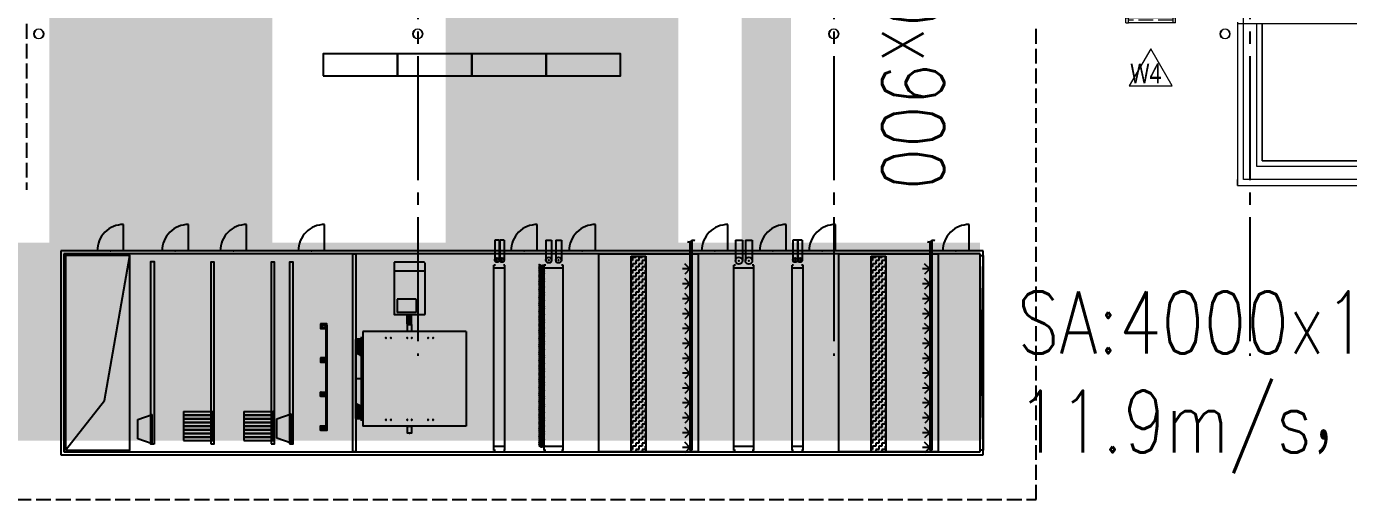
# Model space of a CAD drawing. Extents: x -960 to 27370, y -3283 to 11880.
# Drawn here: x 15170 to 17839, y -1010 to -55 of the extents above; entities that cross this region are included whole.
import ezdxf
from ezdxf.enums import TextEntityAlignment as Align

# ---------------------------------------------------------------- set-up
doc = ezdxf.new("R2010")
doc.units = 0
doc.header["$LTSCALE"] = 100
for name, pattern in [('188K-SM-03-F10-MECH-EQ-Y2257103$0$CENTER', [2, 1.25, -0.25, 0.25, -0.25]), ('188K-SM-03-F10-MECH-EQ-Y2257103$0$Hidden H04', [23, 15, -8]), ('X-S-FAB-L10$0$COL-CEN-LIN', [3.25, 2.5, -0.25, 0.25, -0.25]), ('X-S-FAB-L10$0$HIDDEN', [0.4, 0.3, -0.1])]:
    doc.linetypes.add(name, pattern=pattern)
for name, color, linetype in [('0-xref', 8, 'Continuous'), ('188K-SM-03-F10-MECH-EQ-Y2257103$0$ARW', 151, 'Continuous'), ('188K-SM-03-F10-MECH-EQ-Y2257103$0$FLC', 40, 'Continuous'), ('188K-SM-03-F10-MECH-EQ-Y2257103$0$HEPA', 6, 'Continuous'), ('188K-SM-03-F10-MECH-EQ-Y2257103$0$MOTOR', 7, 'Continuous'), ('188K-SM-03-F10-MECH-EQ-Y2257103$0$擋水簾', 151, 'Continuous'), ('188K-SM-03-F10-MECH-EQ-Y2257103$0$桶濾', 125, 'Continuous'), ('188K-SM-07-F15-HVAC-MA DUCT-Y2257103$0$0-MAU-SA', 5, 'Continuous'), ('188K-SM-07-F15-HVAC-MA DUCT-Y2257103$0$01-電力-CSA', 1, 'Continuous'), ('X-S-FAB-L10$0$0-DIM-TXT', 8, 'Continuous'), ('X-S-FAB-L10$0$A-OBJE-MEP', 8, 'Continuous'), ('X-S-FAB-L10$0$A-WALL-EX', 8, 'Continuous'), ('X-S-FAB-L10$0$A-WALL-IN', 8, 'Continuous'), ('X-S-FAB-L10$0$BLOCK', 8, 'Continuous'), ('X-S-FAB-L10$0$CCL', 8, 'X-S-FAB-L10$0$COL-CEN-LIN'), ('X-S-FAB-L10$0$HID', 8, 'X-S-FAB-L10$0$HIDDEN'), ('X-S-FAB-L10$0$S-SLAB-SHOW', 8, 'Continuous'), ('X-S-FAB-L10$0$W label', 8, 'Continuous'), ('X-S-FAB-L10$0$Window', 8, 'Continuous')]:
    doc.layers.add(name, color=color, linetype=linetype)
doc.styles.add('188K-SM-07-F15-HVAC-MA DUCT-Y2257103$0$00-AEX$0$HKEC', font='romans.shx', dxfattribs={"bigfont": 'china.shx'})
doc.styles.add('X-S-FAB-L10$0$CHINA', font='simplex.shx', dxfattribs={"width": 0.75, "bigfont": 'chineset.shx'})
doc.styles.add('X-S-FAB-L10$0$Standard', font='', dxfattribs={"width": 0.8})
doc.styles.add('X-S-FAB-L10$0$TG_NOTE_TEXT', font='simplex.shx', dxfattribs={"width": 0.75, "bigfont": 'chineset.shx'})
doc.styles.get('X-S-FAB-L10$0$Standard').set_extended_font_data('Microsoft JhengHei')

# ---------------------------------------------------------------- blocks, each defined once
blk = doc.blocks.new('X-S-FAB-L10$0$FAB2-L05')
at = {"layer": 'X-S-FAB-L10$0$CCL'}
for p, q in [((-10200, 11005), (-10200, 0)), ((-9360, 11005), (-9360, 0)), ((-8520, 11005), (-8520, 0))]:
    blk.add_line(p, q, dxfattribs=at)
blk = doc.blocks.new('X-S-FAB-L10$0$水標記 24[41]_1', base_point=(17440, -50))
at = {"layer": 'X-S-FAB-L10$0$W label', "color": 1, "lineweight": 0, "flags": 128}
blk.add_lwpolyline([(17396.7, -175), (17483.3, -175), (17440, -100)], close=True, dxfattribs=at)
at = {"layer": 'X-S-FAB-L10$0$W label', "color": 6, "lineweight": 0, "insert": (17398.8, -170), "char_height": 40, "attachment_point": 7, "style": 'X-S-FAB-L10$0$Standard'}
blk.add_mtext('\\A1;{\\pql;\\pt0;\\fMicrosoft JhengHei|b0|i0|c136|p34;W4\\fMicrosoft JhengHei|b0|i0|c136|p34;\\fMicrosoft JhengHei|b0|i0|c136|p34;\\fMicrosoft JhengHei|b0|i0|c136|p34;}', dxfattribs=at)
blk = doc.blocks.new('X-S-FAB-L10$0$通用_百葉窗[10]_1')
at = {"layer": 'X-S-FAB-L10$0$Window', "color": 1, "lineweight": 0}
for p, q in [((17390, -47.5), (17390, -37.5)), ((17390, -37.5), (17395, -37.5)), ((17390, -47.5), (17395, -47.5)), ((17485, -37.5), (17395, -37.5)), ((17395, -47.5), (17395, -37.5)), ((17485, -47.5), (17395, -47.5)), ((17485, -47.5), (17485, -37.5)), ((17490, -37.5), (17485, -37.5)), ((17490, -47.5), (17485, -47.5)), ((17490, -47.5), (17490, -37.5))]:
    blk.add_line(p, q, dxfattribs=at)
at = {"layer": 'X-S-FAB-L10$0$Window', "color": 1, "linetype": 'X-S-FAB-L10$0$HIDDEN', "lineweight": 0}
blk.add_line((17485, -42.5), (17395, -42.5), dxfattribs=at)
at = {"layer": 'X-S-FAB-L10$0$W label', "color": 1, "lineweight": 0}
blk.add_blockref('X-S-FAB-L10$0$水標記 24[41]_1', (17440, -50), dxfattribs=at)
blk = doc.blocks.new('X-S-FAB-L10')
at = {"layer": 'X-S-FAB-L10$0$A-OBJE-MEP', "lineweight": 0, "flags": 128}
for points in [[(15204.5, -70, 1), (15185.5, -70, 1)], [(15969.5, -70, 1), (15950.5, -70, 1)], [(16809.5, -70, 1), (16790.5, -70, 1)], [(17599.5, -70, 1), (17580.5, -70, 1)]]:
    blk.add_lwpolyline(points, format="xyb", close=True, dxfattribs=at)
at = {"layer": 'X-S-FAB-L10$0$A-OBJE-MEP', "lineweight": 0}
for centre in [(15195, -70), (15960, -70), (16800, -70), (17590, -70)]:
    blk.add_circle(centre, 10, dxfattribs=at)
at = {"layer": 'X-S-FAB-L10$0$A-WALL-EX', "lineweight": 0, "flags": 128}
for points in [[(17615, -46.5), (17615, -364)], [(17627, -364), (17627, -35)], [(17615, -376), (17615, -364)], [(18493, -364), (17627, -364)], [(17615, -376), (18505, -376)]]:
    blk.add_lwpolyline(points, dxfattribs=at)
at = {"layer": 'X-S-FAB-L10$0$A-WALL-IN', "lineweight": 0, "flags": 128}
for points in [[(17653.7, -50), (17653.7, -337.25)], [(17665, -325.95), (17665, -50)], [(17653.7, -337.25), (17665, -337.25)], [(18454.95, -325.95), (17665, -325.95)], [(17665, -337.25), (18454.95, -337.25)]]:
    blk.add_lwpolyline(points, dxfattribs=at)
at = {"layer": 'X-S-FAB-L10$0$HID'}
for p, q in [((15170, -50), (15170, -385)), ((17209, -1010), (17209, -50)), ((2509.405, -1010), (17209, -1010))]:
    blk.add_line(p, q, dxfattribs=at)
at = {"layer": 'X-S-FAB-L10$0$S-SLAB-SHOW', "lineweight": 0, "flags": 128}
for points in [[(17615, -376), (18505, -376), (18505, -326), (17914, -326), (17914, -198), (17904, -198), (17904, -178), (17940, -178), (17940, -50), (17615, -50)], [(17665, -50), (17665, -326), (17914, -326), (17914, -198), (17904, -198), (17904, -178), (17940, -178), (17940, -50)]]:
    blk.add_lwpolyline(points, close=True, dxfattribs=at)
at = {"layer": 'X-S-FAB-L10$0$BLOCK'}
blk.add_blockref('X-S-FAB-L10$0$FAB2-L05', (26160, -720), dxfattribs=at)
at = {"layer": 'X-S-FAB-L10$0$Window', "lineweight": 0}
blk.add_blockref('X-S-FAB-L10$0$通用_百葉窗[10]_1', (0, 0), dxfattribs=at)
at = {"style": 'X-S-FAB-L10$0$TG_NOTE_TEXT', "width": 0.5, "flags": 1}
for p in [(7463.301, 9020), (18268.251, 8649), (11197.77, 4800.167), (16485.801, 4800.167), (25420.27, 2635), (13360, 320.001, 0), (7463.301, -33.333)]:
    blk.add_attdef('WH', text='', height=20, dxfattribs=at).set_placement(p, align=Align.BOTTOM_LEFT)
at = {"width": 0.5}
for style, p in [('X-S-FAB-L10$0$TG_NOTE_TEXT', (7585, 9020)), ('X-S-FAB-L10$0$TG_NOTE_TEXT', (18389.95, 8649)), ('X-S-FAB-L10$0$TG_NOTE_TEXT', (11117.5, 4813.5)), ('X-S-FAB-L10$0$TG_NOTE_TEXT', (16607.5, 4813.5)), ('X-S-FAB-L10$0$TG_NOTE_TEXT', (25350, 2635)), ('X-S-FAB-L10$0$Standard', (13129.375, 325.001, 0)), ('X-S-FAB-L10$0$TG_NOTE_TEXT', (7585, -20))]:
    blk.add_attdef('DESC', text='', height=10, dxfattribs=dict(at, style=style)).set_placement(p, align=Align.BOTTOM_LEFT)
for tag, style, p in [('TYPE', 'X-S-FAB-L10$0$TG_NOTE_TEXT', (7619.286, 9020)), ('NO', 'X-S-FAB-L10$0$TG_NOTE_TEXT', (7650.095, 9020)), ('TYPE', 'X-S-FAB-L10$0$TG_NOTE_TEXT', (18424.236, 8649)), ('NO', 'X-S-FAB-L10$0$TG_NOTE_TEXT', (18455.045, 8649)), ('NO', 'X-S-FAB-L10$0$TG_NOTE_TEXT', (11088.595, 4813.5)), ('TYPE', 'X-S-FAB-L10$0$TG_NOTE_TEXT', (11151.786, 4813.5)), ('TYPE', 'X-S-FAB-L10$0$TG_NOTE_TEXT', (16641.786, 4813.5)), ('NO', 'X-S-FAB-L10$0$TG_NOTE_TEXT', (16672.595, 4813.5)), ('NO', 'X-S-FAB-L10$0$TG_NOTE_TEXT', (25313, 2635)), ('TYPE', 'X-S-FAB-L10$0$TG_NOTE_TEXT', (25350, 2635)), ('NO', 'X-S-FAB-L10$0$Standard', (13100, 320.001, 0)), ('TYPE', 'X-S-FAB-L10$0$Standard', (13129.375, 320.001, 0)), ('TYPE', 'X-S-FAB-L10$0$TG_NOTE_TEXT', (7619.286, -20)), ('NO', 'X-S-FAB-L10$0$TG_NOTE_TEXT', (7650.095, -20))]:
    blk.add_attdef(tag, text='', height=10, dxfattribs=dict(at, style=style)).set_placement(p, align=Align.BOTTOM_RIGHT)
for rotation, style, p in [(180, 'X-S-FAB-L10$0$Standard', (317.625, 7480)), (180, 'X-S-FAB-L10$0$Standard', (1217.625, 7480)), (90, 'X-S-FAB-L10$0$TG_NOTE_TEXT', (24310, 3647.5)), (270, 'X-S-FAB-L10$0$TG_NOTE_TEXT', (17080, 1605))]:
    blk.add_attdef('DESC', text='', height=10, rotation=rotation, dxfattribs=dict(at, style=style)).set_placement(p, align=Align.BOTTOM_LEFT)
for tag, rotation, style, p in [('TYPE', 180, 'X-S-FAB-L10$0$Standard', (317.625, 7480)), ('NO', 180, 'X-S-FAB-L10$0$Standard', (347, 7480)), ('TYPE', 180, 'X-S-FAB-L10$0$Standard', (1217.625, 7480)), ('NO', 180, 'X-S-FAB-L10$0$Standard', (1247, 7480)), ('TYPE', 90, 'X-S-FAB-L10$0$TG_NOTE_TEXT', (24310, 3647.5)), ('NO', 90, 'X-S-FAB-L10$0$TG_NOTE_TEXT', (24310, 3610.5)), ('TYPE', 270, 'X-S-FAB-L10$0$TG_NOTE_TEXT', (17080, 1605)), ('NO', 270, 'X-S-FAB-L10$0$TG_NOTE_TEXT', (17080, 1573))]:
    blk.add_attdef(tag, text='', height=10, rotation=rotation, dxfattribs=dict(at, style=style)).set_placement(p, align=Align.BOTTOM_RIGHT)
at = {"style": 'X-S-FAB-L10$0$TG_NOTE_TEXT', "width": 0.5, "flags": 1}
for rotation, p in [(180, (43, 7480)), (180, (943, 7480)), (90, (24310, 3717.77)), (270, (17080, 1711.699))]:
    blk.add_attdef('WH', text='', height=20, rotation=rotation, dxfattribs=at).set_placement(p, align=Align.BOTTOM_LEFT)
at = {"layer": 'X-S-FAB-L10$0$0-DIM-TXT', "style": 'X-S-FAB-L10$0$CHINA', "width": 0.75}
for p in [(667.414, 7855.1, -2689.4), (22627.353, 6728.814), (25644.722, 6728.814), (24778.787, 5569.051), (1118.252, 4980), (417.801, 4594.623), (23874.84, 4355), (22927.43, 4330.122), (23749.869, 3901.367), (417.801, 3765.236), (1118.252, 3730), (417.801, 3115.79), (536.882, 2227.832), (16908.994, 1782.652), (888.445, 880.466), (16977.43, 750), (18878.841, 750), (25641.221, 553.233), (21364.03, 526.894)]:
    blk.add_attdef('HIG', text='', height=80, dxfattribs=at).set_placement(p, align=Align.MIDDLE_LEFT)
blk = doc.blocks.new('188K-SM-03-F10-MECH-EQ-Y2257103$0$A$C133B1A89')
at = {"color": 1}
for p, q in [((0, 3970), (0, 230)), ((0, 3970), (30, 3970)), ((220, 3880), (0, 3880)), ((190, 3970), (220, 3970)), ((220, 3970), (220, 230)), ((220, 280), (0, 280)), ((0, 230), (30, 230)), ((15, -275), (15, 127)), ((105, -275), (105, 127)), ((115, -275), (115, 127)), ((190, 230), (220, 230)), ((205, -275), (205, 127)), ((15, -275), (105, -275)), ((115, -275), (205, -275))]:
    blk.add_line(p, q, dxfattribs=at)
for centre in [(60, 127), (160, 127)]:
    blk.add_circle(centre, 44.5, dxfattribs=at)
for p in [(60, 127), (160, 127)]:
    blk.add_point(p, dxfattribs=at)
blk = doc.blocks.new('188K-SM-03-F10-MECH-EQ-Y2257103$0$A$C46594869')
at = {"color": 4}
for p, q in [((-50, 3970), (-50, 230)), ((-50, 3970), (-20, 3970)), ((350, 3880), (-50, 3880)), ((320, 3970), (350, 3970)), ((350, 3970), (350, 230)), ((350, 280), (-50, 280)), ((-50, 230), (-20, 230)), ((-20, -275), (-20, 140)), ((120, -275), (120, 140)), ((180, -275), (180, 140)), ((320, 230), (350, 230)), ((320, -275), (320, 140)), ((120, -275), (-20, -275)), ((320, -275), (180, -275))]:
    blk.add_line(p, q, dxfattribs=at)
for centre in [(50, 140), (250, 140)]:
    blk.add_circle(centre, 69.9, dxfattribs=at)
for p in [(50, 140), (250, 140)]:
    blk.add_point(p, dxfattribs=at)
blk = doc.blocks.new('188K-SM-03-F10-MECH-EQ-Y2257103$0$eli')
at = {"layer": '188K-SM-03-F10-MECH-EQ-Y2257103$0$擋水簾'}
for p, q in [((-48, 17), (-47, 16)), ((-46, 17), (-46, 17)), ((-42, 18), (-41, 21)), ((-40, 21), (-38, 21)), ((-40, 18), (-39, 20)), ((-39, 20), (-38, 20)), ((-5, 2), (-12, 7)), ((-4, 3), (-9, 6)), ((20, 24), (9, 13)), ((21, 23), (10, 11))]:
    blk.add_line(p, q, dxfattribs=at)
for centre, radius, start, end in [((-60, 16), 0.892, 56.5251, 332.9034), ((-46, 16), 0.841, 225, 45), ((-40, 20), 1.19, 90, 155), ((-39, 20), 0.595, 90, 155), ((-38, 21), 0.595, 270, 90), ((0, 8), 8.33, 233.7229, 329.3372), ((0, 8), 7.14, 233.7229, 329.3372), ((7, 4), 0.595, 329.3372, 149.3372), ((40, 31), 0.892, 241.4202, 146.5072)]:
    blk.add_arc(centre, radius, start, end, dxfattribs=at)
for centre, major_axis, ratio, start_param, end_param in [((-45, -34), (54.7, 1), 0.945652, 1.612744, 1.817259), ((-45, -34), (54.7, 1), 0.945652, 0.892621, 1.570796), ((-2, 15), (13.6, 1.8), 0.565217, 3.706747, 4.814407), ((-3, 15), (14.6, 2.6), 0.6, 4.193923, 5.58693), ((-3, 15), (13.5, 2.4), 0.565217, -1.468778, -0.576163), ((30, 18), (13.2, 9.6), 0.581818, 0.469896, 1.87896)]:
    blk.add_ellipse(centre, major_axis=major_axis, ratio=ratio, start_param=start_param, end_param=end_param, dxfattribs=at)
for points, knots in [([(-42, 18), (-45, 19), (-48, 19), (-54, 18), (-57, 17), (-60, 17)], [4.6316548, 4.6316548, 4.6316548, 4.6316548, 4.809552, 4.809552, 4.958975, 4.958975, 4.958975, 4.958975]), ([(-13, 9), (-14, 10), (-16, 11), (-20, 13), (-24, 15), (-32, 17), (-36, 18), (-40, 18), (-40, 18), (-40, 18)], [4.0840634, 4.0840634, 4.0840634, 4.0840634, 4.1613431, 4.1613431, 4.3774127, 4.3774127, 4.5934823, 4.5934823, 4.6006647, 4.6006647, 4.6006647, 4.6006647]), ([(39, 31), (39, 31), (38, 32), (36, 32), (34, 31), (30, 30), (28, 29), (25, 27), (23, 26), (21, 24), (20, 24), (20, 23)], [6.799371, 6.799371, 6.799371, 6.799371, 6.892242, 6.892242, 7.324796, 7.324796, 7.671916, 7.671916, 8.019037, 8.019037, 8.162145, 8.162145, 8.162145, 8.162145])]:
    blk.add_open_spline(points, degree=3, knots=knots, dxfattribs=at)
blk = doc.blocks.new('188K-SM-03-F10-MECH-EQ-Y2257103$0$A$C1EE42846')
at = {"color": 4}
for p, q in [((0, 3970), (0, 230)), ((0, 3970), (30, 3970)), ((380, 3880), (0, 3880)), ((350, 3970), (380, 3970)), ((380, 3970), (380, 230)), ((380, 280), (0, 280)), ((0, 230), (30, 230)), ((33, -275), (33, 127)), ((147, -275), (147, 127)), ((233, -275), (233, 127)), ((347, -275), (347, 129)), ((350, 230), (380, 230)), ((147, -275), (33, -275)), ((347, -275), (233, -275))]:
    blk.add_line(p, q, dxfattribs=at)
for centre in [(90, 127), (290, 127)]:
    blk.add_circle(centre, 57.1, dxfattribs=at)
for p in [(90, 127), (290, 127)]:
    blk.add_point(p, dxfattribs=at)
at = {"xscale": -0.9824656600831077, "yscale": 0.9824656600831077, "zscale": 0.9824656600831077, "rotation": 180}
for p in [(442, 3790), (442, 3767), (442, 3744), (442, 3905), (442, 3882), (442, 3859), (442, 3836), (442, 3813), (442, 3721), (442, 3698), (442, 3675), (442, 3652), (442, 3629), (442, 3606), (442, 3583), (442, 3560), (442, 3537), (442, 3514), (442, 3491), (442, 3468), (442, 3445), (442, 3422), (442, 3399), (442, 3376), (442, 3353), (442, 3330), (442, 3307), (442, 3284), (442, 3261), (442, 3238), (442, 3215), (442, 3192), (442, 3169), (442, 3146), (442, 3123), (442, 3100), (442, 3077), (442, 3054), (442, 3031), (442, 3008), (442, 2985), (442, 2962), (442, 2939), (442, 2916), (442, 2893), (442, 2870), (442, 2847), (442, 2824), (442, 2801), (442, 2778), (442, 2755), (442, 2732), (442, 2709), (442, 2686), (442, 2663), (442, 2640), (442, 2617), (442, 2594), (442, 2571), (442, 2548), (442, 2525), (442, 2502), (442, 2479), (442, 2456), (442, 2433), (442, 2410), (442, 2387), (442, 2364), (442, 2341), (442, 2318), (442, 2295), (442, 2272), (442, 2249), (442, 2226), (442, 2203), (442, 2180), (442, 2157), (442, 2134), (442, 2111), (442, 2088), (442, 2065), (442, 2042), (442, 2019), (442, 1996), (442, 1973), (442, 1950), (442, 1927), (442, 1904), (442, 1881), (442, 1858), (442, 1835), (442, 1812), (442, 1789), (442, 1766), (442, 1743), (442, 1720), (442, 1697), (442, 1674), (442, 1651), (442, 1628), (442, 1605), (442, 1582), (442, 1559), (442, 1536), (442, 1513), (442, 1490), (442, 1467), (442, 1444), (442, 1421), (442, 1398), (442, 1375), (442, 1352), (442, 1329), (442, 1306), (442, 1283), (442, 1260), (442, 1237), (442, 1214), (442, 1191), (442, 1168), (442, 1145), (442, 1122), (442, 1099), (442, 1076), (442, 1053), (442, 1030), (442, 1007), (442, 984), (442, 961), (442, 938), (442, 915), (442, 892), (442, 869), (442, 846), (442, 823), (442, 800), (442, 777), (442, 754), (442, 731), (442, 708), (442, 685), (442, 662), (442, 639), (442, 616), (442, 593), (442, 570), (442, 547), (442, 524), (442, 501), (442, 478), (442, 455), (442, 432), (442, 409), (442, 386), (442, 363), (442, 340), (442, 317), (442, 294), (442, 271), (442, 248)]:
    blk.add_blockref('188K-SM-03-F10-MECH-EQ-Y2257103$0$eli', p, dxfattribs=at)
blk = doc.blocks.new('188K-SM-03-F10-MECH-EQ-Y2257103$0$A$C20831D72')
at = {"color": 1}
for p, q in [((0, 3970), (0, 230)), ((0, 3970), (30, 3970)), ((220, 3880), (0, 3880)), ((190, 3970), (220, 3970)), ((220, 3970), (220, 230)), ((220, 280), (0, 280)), ((0, 230), (30, 230)), ((15, -275), (15, 127)), ((105, -275), (105, 127)), ((115, -275), (115, 127)), ((190, 230), (220, 230)), ((205, -275), (205, 127)), ((15, -275), (105, -275)), ((115, -275), (205, -275))]:
    blk.add_line(p, q, dxfattribs=at)
for centre in [(60, 127), (160, 127)]:
    blk.add_circle(centre, 44.5, dxfattribs=at)
for p in [(60, 127), (160, 127)]:
    blk.add_point(p, dxfattribs=at)
blk = doc.blocks.new('188K-SM-03-F10-MECH-EQ-Y2257103$0$%%C7 孔徑')
at = {"color": 4}
blk.add_circle((0, 0), 3.5, dxfattribs=at)
blk.add_point((0, 0))
blk = doc.blocks.new('188K-SM-03-F10-MECH-EQ-Y2257103$0$A$C6e2866f5')
blk.add_lwpolyline([(45, -105), (-45, -105), (-45, 25), (45, 25)], close=True)
at = {"linetype": '188K-SM-03-F10-MECH-EQ-Y2257103$0$Hidden H04', "lineweight": -3}
for points in [[(-20, 0), (20, 0), (20, -80), (-20, -80)], [(-18, -2), (18, -2), (18, -78), (-18, -78)]]:
    blk.add_lwpolyline(points, close=True, dxfattribs=at)
for p in [(-37, 17), (0, 17), (37, 17), (-37, -40), (36.75, -40)]:
    blk.add_blockref('188K-SM-03-F10-MECH-EQ-Y2257103$0$%%C7 孔徑', p)
at = {"xscale": -1, "rotation": 180}
for p in [(-37, -97), (0, -97), (37, -97)]:
    blk.add_blockref('188K-SM-03-F10-MECH-EQ-Y2257103$0$%%C7 孔徑', p, dxfattribs=at)
blk = doc.blocks.new('188K-SM-03-F10-MECH-EQ-Y2257103$0$A$C3A4033FF')
blk.add_blockref('188K-SM-03-F10-MECH-EQ-Y2257103$0$A$C6e2866f5', (-20, 0))
blk = doc.blocks.new('188K-SM-03-F10-MECH-EQ-Y2257103$0$FLC-1250-W')
at = {"layer": '188K-SM-03-F10-MECH-EQ-Y2257103$0$FLC'}
for p, q in [((0, 796), (0, -796)), ((130, 796), (130, -796))]:
    blk.add_line(p, q, dxfattribs=at)
at = {"layer": '188K-SM-03-F10-MECH-EQ-Y2257103$0$FLC', "color": 1}
for p, q in [((20, 546), (20, 796)), ((40, 534), (40, 796)), ((60, 523), (60, 796)), ((80, 511), (80, 796)), ((100, 500), (100, 796)), ((120, 488), (120, 796)), ((20, -796), (20, -450)), ((40, -796), (40, -462)), ((60, -796), (60, -473)), ((80, -796), (80, -485)), ((100, -796), (100, -496)), ((120, -796), (120, -508))]:
    blk.add_line(p, q, dxfattribs=at)
at = {"layer": '188K-SM-03-F10-MECH-EQ-Y2257103$0$FLC', "color": 1, "linetype": '188K-SM-03-F10-MECH-EQ-Y2257103$0$CENTER', "ltscale": 5}
blk.add_line((-25, 0), (152, 0), dxfattribs=at)
at = {"layer": '188K-SM-03-F10-MECH-EQ-Y2257103$0$FLC'}
for centre, start, end in [((5, 796), 0, 180), ((15, 796), 0, 180), ((25, 796), 0, 180), ((35, 796), 0, 180), ((45, 796), 0, 180), ((55, 796), 0, 180), ((65, 796), 0, 180), ((75, 796), 0, 180), ((85, 796), 0, 180), ((95, 796), 0, 180), ((105, 796), 0, 180), ((115, 796), 0, 180), ((125, 796), 0, 180), ((125, 796), 0, 180), ((125, 796), 0, 180), ((125, 796), 0, 180), ((125, 796), 0, 180), ((125, 796), 0, 180), ((125, 796), 0, 180), ((125, 796), 0, 180), ((125, 796), 0, 180), ((125, 796), 0, 180), ((125, 796), 0, 180), ((125, 796), 0, 180), ((5, -796), 180, 0), ((15, -796), 180, 0), ((25, -796), 180, 0), ((35, -796), 180, 0), ((45, -796), 180, 0), ((55, -796), 180, 0), ((65, -796), 180, 0), ((75, -796), 180, 0), ((85, -796), 180, 0), ((95, -796), 180, 0), ((105, -796), 180, 0), ((115, -796), 180, 0), ((125, -796), 180, 0), ((125, -796), 180, 0), ((125, -796), 180, 0), ((125, -796), 180, 0), ((125, -796), 180, 0), ((125, -796), 180, 0), ((125, -796), 180, 0), ((125, -796), 180, 0), ((125, -796), 180, 0), ((125, -796), 180, 0), ((125, -796), 180, 0), ((125, -796), 180, 0)]:
    blk.add_arc(centre, 5, start, end, dxfattribs=at)
blk = doc.blocks.new('188K-SM-03-F10-MECH-EQ-Y2257103$0$%%C14 孔位')
at = {"color": 1}
blk.add_circle((0, 0), 7, dxfattribs=at)
blk.add_point((0, 0))
blk = doc.blocks.new('188K-SM-03-F10-MECH-EQ-Y2257103$0$A$C7940598F')
for p, q in [((0, 0), (0, 2085)), ((0, 2085), (1915, 2085)), ((1804, 2115), (111, 2115)), ((164, 2115), (164, 2085)), ((1751, 2115), (1751, 2085)), ((1915, 0), (1915, 2085)), ((0, 0), (1915, 0))]:
    blk.add_line(p, q)
for points in [[(-140, 1107.5), (0, 1107.5), (0, 1182.5), (-140, 1182.5)], [(1915, 1107.5), (2055, 1107.5), (2055, 1182.5), (1915, 1182.5)]]:
    blk.add_lwpolyline(points, close=True)
for p in [(-140, 1145), (2055, 1145)]:
    blk.add_point(p)
for p in [(131, 1620), (1784, 1620), (131, 1520), (1784, 1520), (131, 1190), (131, 1100), (1784, 1190), (1784, 1100), (131, 770), (131, 670), (1784, 770), (1784, 670)]:
    blk.add_blockref('188K-SM-03-F10-MECH-EQ-Y2257103$0$%%C14 孔位', p)
blk = doc.blocks.new('188K-SM-03-F10-MECH-EQ-Y2257103$0$HPF-610-292側視圖')
at = {"layer": '188K-SM-03-F10-MECH-EQ-Y2257103$0$HEPA'}
for p, q in [((0, 598), (292, 498)), ((0, 598), (0, 6)), ((0, 598), (25, 598)), ((25, 598), (25, 6)), ((292, 498), (292, 106)), ((292, 106), (0, 6)), ((25, 6), (0, 6))]:
    blk.add_line(p, q, dxfattribs=at)
blk = doc.blocks.new('188K-SM-03-F10-MECH-EQ-Y2257103$0$A$C03D53DB9')
at = {"layer": '188K-SM-03-F10-MECH-EQ-Y2257103$0$桶濾'}
for p, q in [((0, 72), (602, 72)), ((10, 0), (10, 145)), ((10, 145), (13, 145)), ((13, 0), (13, 145)), ((13, 143), (607, 143)), ((13, 2), (607, 2)), ((624, 72), (557, 72)), ((610, 145), (607, 145)), ((607, 145), (607, 0)), ((610, 145), (610, 0)), ((614, 127), (610, 127)), ((614, 17), (610, 17)), ((617, 11), (610, 11)), ((617, 6), (610, 6)), ((614, 127), (614, 17)), ((617, 107), (614, 107)), ((617, 102), (614, 102)), ((617, 108), (617, 100)), ((617, 12), (617, 4)), ((619, 109), (618, 109)), ((618, 109), (618, 99)), ((619, 99), (618, 99)), ((619, 13), (618, 13)), ((618, 13), (618, 3)), ((619, 3), (618, 3)), ((619, 99), (619, 109)), ((622, 106), (619, 109)), ((622, 103), (619, 99)), ((619, 3), (619, 13)), ((622, 10), (619, 13)), ((622, 7), (619, 3)), ((622, 106), (622, 103)), ((622, 10), (622, 7)), ((10, 0), (13, 0)), ((610, 0), (607, 0))]:
    blk.add_line(p, q, dxfattribs=at)
for centre, start, end in [((618, 108), 90, 180), ((618, 100), 180, 270), ((618, 12), 90, 180), ((618, 4), 180, 270)]:
    blk.add_arc(centre, 1, start, end, dxfattribs=at)
blk = doc.blocks.new('188K-SM-03-F10-MECH-EQ-Y2257103$0$Motor315L-頂視圖-東(50HZ)')
blk.add_line((45, -17), (45, -173))
at = {"layer": '188K-SM-03-F10-MECH-EQ-Y2257103$0$MOTOR', "color": 1, "linetype": '188K-SM-03-F10-MECH-EQ-Y2257103$0$CENTER', "ltscale": 20}
blk.add_line((0, 0), (0, -219), dxfattribs=at)
at = {"layer": '188K-SM-03-F10-MECH-EQ-Y2257103$0$MOTOR'}
for p, q in [((-310, -1077), (-310, -210)), ((300, -200), (-300, -200)), ((-135, -245), (250, -245)), ((-135, -511), (-135, -245)), ((-50, -195), (-50, -200)), ((-44, -185), (-44, -190)), ((44, -190), (-44, -190)), ((-40, -10), (40, -10)), ((-40, -10), (-40, -180)), ((40, -180), (-40, -180)), ((40, -10), (40, -180)), ((40, -17), (45, -17)), ((40, -173), (45, -173)), ((44, -185), (44, -190)), ((50, -195), (50, -200)), ((250, -511), (250, -245)), ((310, -1077), (310, -210)), ((-135, -511), (250, -511)), ((-310, -1077), (310, -1077)), ((-309, -1247), (-309, -1077)), ((-299, -1257), (299, -1257)), ((309, -1247), (309, -1077))]:
    blk.add_line(p, q, dxfattribs=at)
for centre, radius, start, end in [((-300, -210), 10, 90, 180), ((-44, -195), 5, 90, 180), ((-40, -185), 5, 90, 180), ((40, -185), 5, 0, 90), ((44, -195), 5, 0, 90), ((300, -210), 10, 0, 90), ((-299, -1247), 10, 180, 270), ((299, -1247), 10, 270, 0)]:
    blk.add_arc(centre, radius, start, end, dxfattribs=at)
blk = doc.blocks.new('188K-SM-03-F10-MECH-EQ-Y2257103$0$A$C0D54229D')
at = {"color": 2}
for q in [(0, -532), (532, 0)]:
    blk.add_line((0, 0), q, dxfattribs=at)
blk.add_arc((0, 0), 532, 270, 0, dxfattribs=at)
blk.add_point((266, 0))
blk = doc.blocks.new('188K-SM-03-F10-MECH-EQ-Y2257103$0$0-CRMAU-12W')
at = {"layer": '188K-SM-03-F10-MECH-EQ-Y2257103$0$ARW'}
h = blk.add_hatch(dxfattribs=at)
h.set_pattern_fill('ZIGZAG', color=256, scale=20, style=0)
h.set_pattern_definition([(0, (-17907, -9455), (63.5, 63.5), [63.5, -63.5]), (90, (-17843.5, -9455), (-63.5, 63.5), [63.5, -63.5])])
h.paths.add_polyline_path([(-16657, -60), (-16357, -60), (-16357, -4010), (-16657, -4010)])
h = blk.add_hatch(dxfattribs=at)
h.set_pattern_fill('ZIGZAG', color=256, scale=20, style=0)
h.set_pattern_definition([(0, (-13062, -9455), (63.5, 63.5), [63.5, -63.5]), (90, (-12998.5, -9455), (-63.5, 63.5), [63.5, -63.5])])
h.paths.add_polyline_path([(-11812, -60), (-11512, -60), (-11512, -4010), (-11812, -4010)])
at = {"color": 4}
for p, q in [((0, 0), (-18620, 0)), ((-18620, 0), (-18620, -4120)), ((0, -4120), (0, 0)), ((-60, -60), (-18560, -60)), ((-18560, -60), (-18560, -4060)), ((-60, -4060), (-60, -60)), ((-18620, -4120), (0, -4120)), ((-18560, -4060), (-60, -4060))]:
    blk.add_line(p, q, dxfattribs=at)
at = {"color": 6}
for p, q in [((-18560, -95), (-18620, -4025)), ((-94, -95), (-883, -1099)), ((-883, -1099), (-1393, -4025))]:
    blk.add_line(p, q, dxfattribs=at)
at = {"color": 5}
blk.add_lwpolyline([(-18620, -95), (-18560, -95), (-18560, -4025), (-18620, -4025)], close=True, dxfattribs=at)
at = {"color": 6}
for points in [[(-18560, -4025), (-18620, -4025), (-18620, -95), (-18560, -95)], [(-94, -95), (-1393, -95), (-1393, -4025), (-94, -4025)]]:
    blk.add_lwpolyline(points, close=True, dxfattribs=at)
for points in [[(-15709, -4060), (-17709, -4060), (-17709, -60), (-15709, -60)], [(-10864, -4060), (-12864, -4060), (-12864, -60), (-10864, -60)]]:
    blk.add_lwpolyline(points, close=True)
at = {"color": 4}
for points in [[(-5956, -60), (-5896, -60), (-5896, -4060), (-5956, -4060)], [(-1880, -215), (-1815, -215), (-1815, -3905), (-1880, -3905)], [(-5379, -2620), (-5346, -2620), (-5346, -520), (-5379, -520)]]:
    blk.add_lwpolyline(points, close=True, dxfattribs=at)
at = {"color": 2}
for points in [[(-4616, -226), (-4686, -226), (-4686, -3894), (-4616, -3894)], [(-4242, -226), (-4312, -226), (-4312, -3894), (-4242, -3894)], [(-3026, -226), (-3096, -226), (-3096, -3894), (-3026, -3894)]]:
    blk.add_lwpolyline(points, close=True, dxfattribs=at)
at = {"layer": '188K-SM-03-F10-MECH-EQ-Y2257103$0$ARW'}
for p, q in [((-17545, -100), (-17585, -100)), ((-17585, -4327), (-17585, -100)), ((-17545, -150), (-17439, -44)), ((-17545, -4303), (-17545, -100)), ((-17545, -150), (-17395, -150)), ((-17545, -150), (-17439, -256)), ((-16657, -4010), (-16657, -60)), ((-16657, -60), (-16357, -60)), ((-16357, -60), (-16357, -4010)), ((-12700, -100), (-12740, -100)), ((-12740, -4327), (-12740, -100)), ((-12700, -150), (-12594, -44)), ((-12700, -4303), (-12700, -100)), ((-12700, -150), (-12550, -150)), ((-12700, -150), (-12594, -256)), ((-11812, -4010), (-11812, -60)), ((-11812, -60), (-11512, -60)), ((-11512, -60), (-11512, -4010)), ((-17545, -450), (-17439, -344)), ((-17545, -450), (-17395, -450)), ((-17545, -450), (-17439, -556)), ((-17545, -450), (-17395, -450)), ((-17545, -450), (-17439, -556)), ((-12700, -450), (-12594, -344)), ((-12700, -450), (-12550, -450)), ((-12700, -450), (-12594, -556)), ((-12700, -450), (-12550, -450)), ((-12700, -450), (-12594, -556)), ((-17546, -750), (-17440, -644)), ((-17545, -750), (-17395, -750)), ((-17545, -750), (-17439, -856)), ((-12701, -750), (-12595, -644)), ((-12700, -750), (-12550, -750)), ((-12700, -750), (-12594, -856)), ((-17545, -1050), (-17439, -944)), ((-17545, -1050), (-17395, -1050)), ((-17545, -1050), (-17439, -1156)), ((-12700, -1050), (-12594, -944)), ((-12700, -1050), (-12550, -1050)), ((-12700, -1050), (-12594, -1156)), ((-17545, -1350), (-17439, -1244)), ((-12700, -1350), (-12594, -1244)), ((-17545, -1350), (-17395, -1350)), ((-17545, -1350), (-17439, -1456)), ((-17545, -1650), (-17439, -1544)), ((-12700, -1350), (-12550, -1350)), ((-12700, -1350), (-12594, -1456)), ((-12700, -1650), (-12594, -1544)), ((-17545, -1650), (-17395, -1650)), ((-17545, -1650), (-17439, -1756)), ((-17545, -1950), (-17439, -1844)), ((-12700, -1650), (-12550, -1650)), ((-12700, -1650), (-12594, -1756)), ((-12700, -1950), (-12594, -1844)), ((-17545, -1950), (-17395, -1950)), ((-17545, -1950), (-17439, -2056)), ((-12700, -1950), (-12550, -1950)), ((-12700, -1950), (-12594, -2056)), ((-17545, -2250), (-17439, -2144)), ((-17545, -2250), (-17395, -2250)), ((-17545, -2250), (-17439, -2356)), ((-12700, -2250), (-12594, -2144)), ((-12700, -2250), (-12550, -2250)), ((-12700, -2250), (-12594, -2356)), ((-17545, -2550), (-17439, -2444)), ((-17545, -2550), (-17395, -2550)), ((-17545, -2550), (-17439, -2656)), ((-12700, -2550), (-12594, -2444)), ((-12700, -2550), (-12550, -2550)), ((-12700, -2550), (-12594, -2656)), ((-17545, -2850), (-17439, -2744)), ((-17545, -2850), (-17395, -2850)), ((-17545, -2850), (-17439, -2956)), ((-12700, -2850), (-12594, -2744)), ((-12700, -2850), (-12550, -2850)), ((-12700, -2850), (-12594, -2956)), ((-17545, -3150), (-17439, -3044)), ((-17545, -3150), (-17395, -3150)), ((-17545, -3155), (-17439, -3261)), ((-12700, -3150), (-12594, -3044)), ((-12700, -3150), (-12550, -3150)), ((-12700, -3155), (-12594, -3261)), ((-17545, -3455), (-17439, -3349)), ((-17545, -3455), (-17395, -3455)), ((-17545, -3455), (-17439, -3561)), ((-12700, -3455), (-12594, -3349)), ((-12700, -3455), (-12550, -3455)), ((-12700, -3455), (-12594, -3561)), ((-17545, -3755), (-17439, -3649)), ((-12700, -3755), (-12594, -3649)), ((-17545, -3755), (-17395, -3755)), ((-17545, -3755), (-17439, -3861)), ((-12700, -3755), (-12550, -3755)), ((-12700, -3755), (-12594, -3861)), ((-16357, -4010), (-16657, -4010)), ((-11512, -4010), (-11812, -4010))]:
    blk.add_line(p, q, dxfattribs=at)
for centre in [(-17545, -150), (-12700, -150), (-17545, -450), (-17545, -450), (-12700, -450), (-12700, -450), (-17545, -750), (-12700, -750), (-17545, -1050), (-12700, -1050), (-17545, -1350), (-12700, -1350), (-17545, -1650), (-12700, -1650), (-17545, -1950), (-12700, -1950), (-17545, -2250), (-12700, -2250), (-17545, -2550), (-12700, -2550), (-17545, -2850), (-12700, -2850), (-17545, -3150), (-12700, -3150), (-17545, -3455), (-12700, -3455), (-17545, -3755), (-12700, -3755)]:
    blk.add_circle(centre, 15, dxfattribs=at)
for points in [[(-17647, -4325), (-17637, -4328), (-17571, -4341), (-17553, -4288), (-17507, -4298), (-17494, -4301)], [(-12802, -4325), (-12792, -4328), (-12726, -4341), (-12708, -4288), (-12662, -4298), (-12649, -4301)]]:
    blk.add_open_spline(points, degree=3, knots=[35.439113, 35.439113, 35.439113, 35.439113, 53.723943, 145.661055, 183.181794, 183.181794, 183.181794, 183.181794], dxfattribs=at)
at = {"color": 1}
for name, p in [('188K-SM-03-F10-MECH-EQ-Y2257103$0$A$C133B1A89', (-14984, -4060)), ('188K-SM-03-F10-MECH-EQ-Y2257103$0$A$C46594869', (-13939, -4060)), ('188K-SM-03-F10-MECH-EQ-Y2257103$0$A$C1EE42846', (-10139, -4060)), ('188K-SM-03-F10-MECH-EQ-Y2257103$0$A$C20831D72', (-8964, -4060))]:
    blk.add_blockref(name, p, dxfattribs=at)
at = {"xscale": -1, "rotation": 270}
blk.add_blockref('188K-SM-03-F10-MECH-EQ-Y2257103$0$A$C7940598F', (-8183, -2493), dxfattribs=at)
at = {"color": 4, "rotation": 90.00000000000001}
for p in [(-5346, -520), (-5346, -1205)]:
    blk.add_blockref('188K-SM-03-F10-MECH-EQ-Y2257103$0$A$C3A4033FF', p, dxfattribs=at)
at = {"color": 4, "xscale": -1, "rotation": 90}
for p in [(-5346, -1935), (-5346, -2620)]:
    blk.add_blockref('188K-SM-03-F10-MECH-EQ-Y2257103$0$A$C3A4033FF', p, dxfattribs=at)
for name, p in [('188K-SM-03-F10-MECH-EQ-Y2257103$0$Motor315L-頂視圖-東(50HZ)', (-7038, -2633)), ('188K-SM-03-F10-MECH-EQ-Y2257103$0$A$C0D54229D', (-18338, -4120)), ('188K-SM-03-F10-MECH-EQ-Y2257103$0$A$C0D54229D', (-15638, -4120)), ('188K-SM-03-F10-MECH-EQ-Y2257103$0$A$C0D54229D', (-14643, -4120)), ('188K-SM-03-F10-MECH-EQ-Y2257103$0$A$C0D54229D', (-13468, -4120)), ('188K-SM-03-F10-MECH-EQ-Y2257103$0$A$C0D54229D', (-10793, -4120)), ('188K-SM-03-F10-MECH-EQ-Y2257103$0$A$C0D54229D', (-9618, -4120)), ('188K-SM-03-F10-MECH-EQ-Y2257103$0$A$C0D54229D', (-5325, -4120)), ('188K-SM-03-F10-MECH-EQ-Y2257103$0$A$C0D54229D', (-3750, -4120)), ('188K-SM-03-F10-MECH-EQ-Y2257103$0$A$C0D54229D', (-2575, -4120)), ('188K-SM-03-F10-MECH-EQ-Y2257103$0$A$C0D54229D', (-1265, -4120))]:
    blk.add_blockref(name, p)
at = {"layer": '188K-SM-03-F10-MECH-EQ-Y2257103$0$FLC'}
blk.add_blockref('188K-SM-03-F10-MECH-EQ-Y2257103$0$FLC-1250-W', (-6086, -1535), dxfattribs=at)
at = {"layer": '188K-SM-03-F10-MECH-EQ-Y2257103$0$HEPA'}
for p in [(-4651, -836), (-1845, -822), (-1845, -822)]:
    blk.add_blockref('188K-SM-03-F10-MECH-EQ-Y2257103$0$HPF-610-292側視圖', p, dxfattribs=at)
at = {"layer": '188K-SM-03-F10-MECH-EQ-Y2257103$0$桶濾', "xscale": -1}
for p in [(-3680, -434), (-3680, -435), (-3680, -582), (-3680, -583), (-2464, -434), (-2464, -435), (-2464, -582), (-2464, -583), (-3680, -730), (-3680, -731), (-3680, -878), (-3680, -879), (-2464, -730), (-2464, -731), (-2464, -878), (-2464, -879)]:
    blk.add_blockref('188K-SM-03-F10-MECH-EQ-Y2257103$0$A$C03D53DB9', p, dxfattribs=at)
blk = doc.blocks.new('188K-SM-03-F10-MECH-EQ-Y2257103')
at = {"color": 1, "ltscale": 1000}
for points in [[(15769.3, -155), (15919.3, -155), (15919.3, -110), (15769.3, -110)], [(15919.3, -155), (16069.3, -155), (16069.3, -110), (15919.3, -110)], [(16069.3, -155), (16219.3, -155), (16219.3, -110), (16069.3, -110)], [(16219.3, -155), (16369.3, -155), (16369.3, -110), (16219.3, -110)]]:
    blk.add_lwpolyline(points, close=True, dxfattribs=at)
at = {"xscale": 0.1, "yscale": 0.1, "zscale": 0.1, "rotation": 180}
blk.add_blockref('188K-SM-03-F10-MECH-EQ-Y2257103$0$0-CRMAU-12W', (15239.6, -920), dxfattribs=at)
blk = doc.blocks.new('188K-SM-07-F15-HVAC-MA DUCT-Y2257103')
at = {"layer": '188K-SM-07-F15-HVAC-MA DUCT-Y2257103$0$0-MAU-SA', "color": 5, "linetype": 'ByBlock'}
for points, const_width in [([(15441.5, -700.4), (15441.5, 3349.6), (19869.2, 3349.6)], 450), ([(16251.2, -551.4), (16251.2, 2547.8), (22682.4, 2547.8)], 470)]:
    blk.add_lwpolyline(points, dxfattribs=dict(at, const_width=const_width))
at = {"layer": '188K-SM-07-F15-HVAC-MA DUCT-Y2257103$0$0-MAU-SA', "color": 5, "const_width": 100}
blk.add_lwpolyline([(16663.9, -691.2), (16663.9, 120.9)], dxfattribs=at)
at = {"layer": '188K-SM-07-F15-HVAC-MA DUCT-Y2257103$0$0-MAU-SA', "color": 5, "ltscale": 1000, "const_width": 400}
blk.add_lwpolyline([(2669.2, -417.2), (6392.5, -417.2), (6692.5, -717.2), (7951.5, -717.2), (8251.5, -417.2), (12400.9, -417.2), (12675, -691.2), (17095.6, -691.2)], dxfattribs=at)
at = {"layer": '188K-SM-07-F15-HVAC-MA DUCT-Y2257103$0$01-電力-CSA', "ltscale": 1000, "style": '188K-SM-07-F15-HVAC-MA DUCT-Y2257103$0$00-AEX$0$HKEC', "width": 0.8}
blk.add_text('SA:1100x900', height=125, rotation=270, dxfattribs=at).set_placement((16860.2, 492.7), align=Align.BOTTOM_LEFT)
for s, p in [('SA:4000x1400 (240,000CMH)', (17170.1, -752.5)), ('11.9m/s，靜壓:0.7pa/m', (17170.1, -952.5))]:
    blk.add_text(s, height=125, dxfattribs=at).set_placement(p, align=Align.BOTTOM_LEFT)

msp = doc.modelspace()

# ---------------------------------------------------------------- block references
msp.add_blockref('188K-SM-07-F15-HVAC-MA DUCT-Y2257103', (0, 0))
at = {"layer": '0-xref'}
for name in ['X-S-FAB-L10', '188K-SM-03-F10-MECH-EQ-Y2257103']:
    msp.add_blockref(name, (0, 0), dxfattribs=at)

doc.saveas('drawing.dxf')
